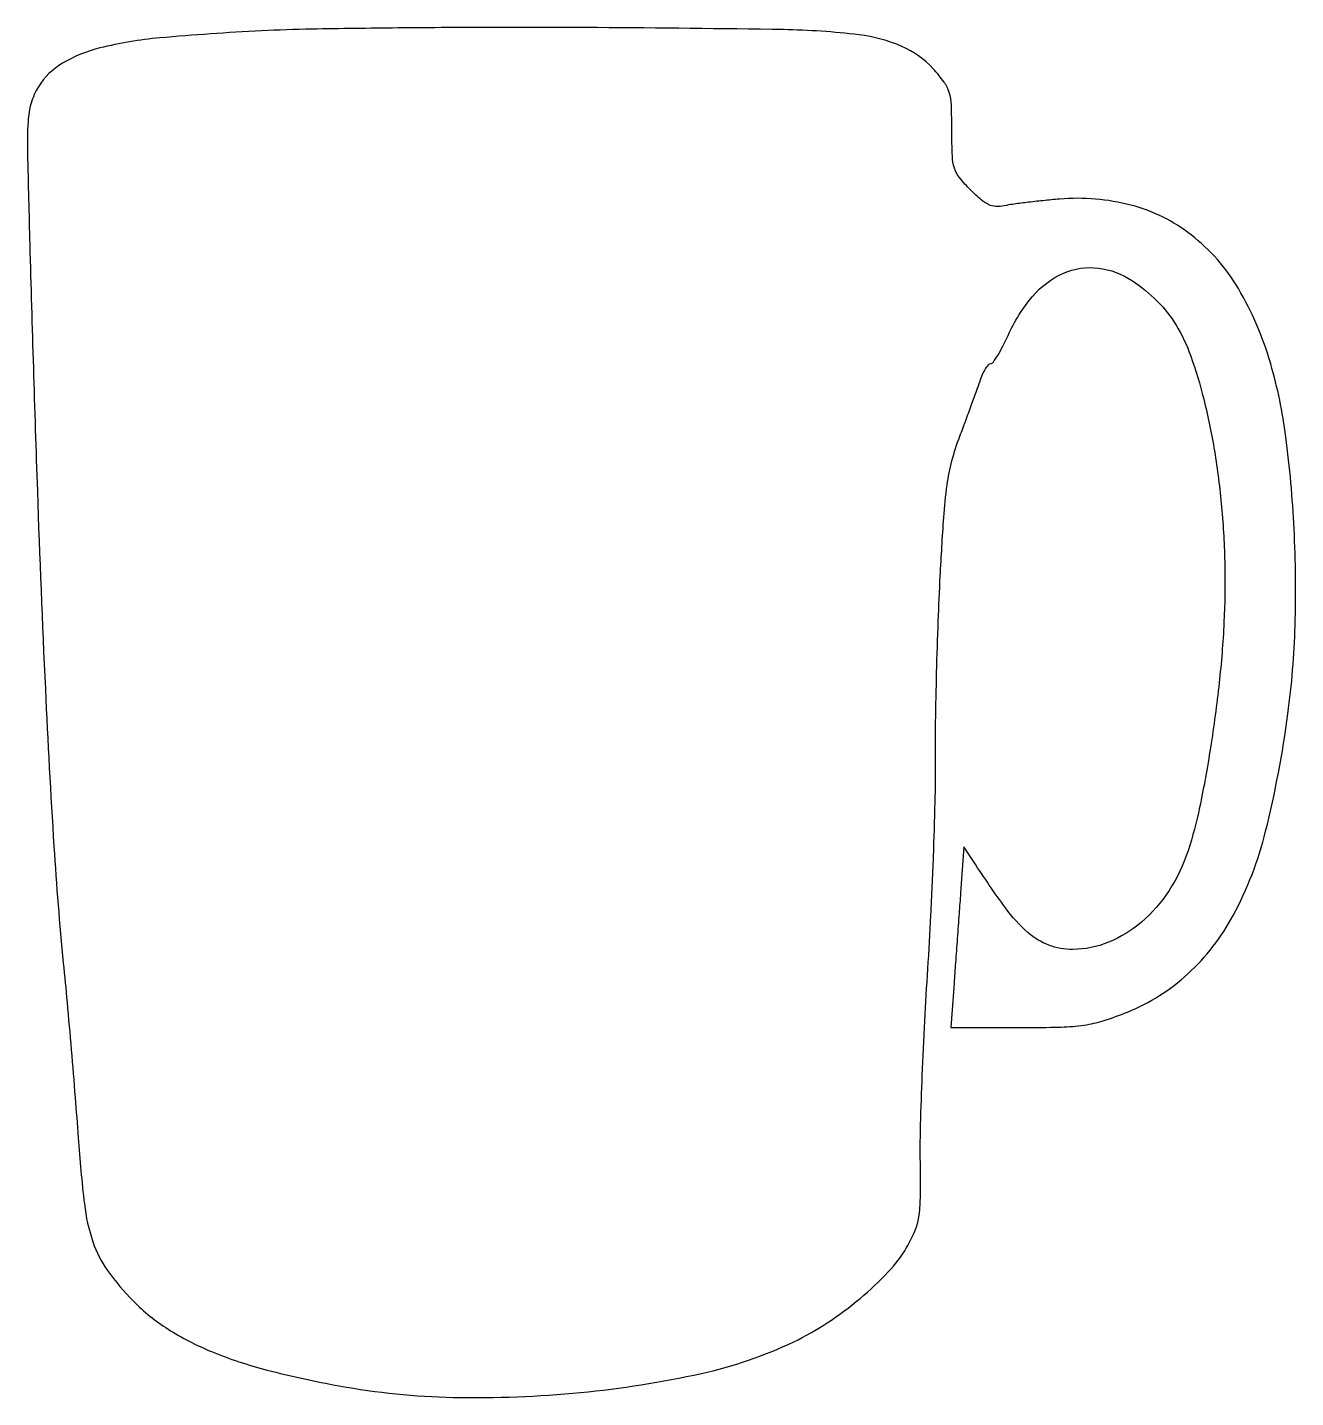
# Model space of a CAD drawing. Extents: x 0 to 236, y 1 to 256.
import ezdxf

# ---------------------------------------------------------------- set-up
doc = ezdxf.new("R2010")
doc.units = 0

msp = doc.modelspace()

# ---------------------------------------------------------------- linework, layer by layer
msp.add_lwpolyline([(43.5, 254.913881, 0.009168), (24.573137, 253.600808, 0.039529), (13.455933, 251.731144, 0.071287), (6.477566, 248.879207, 0.122335), (2.007251, 244.511732, 0.067654), (0.661385, 241.485559, 0.057226), (0.071738, 238.030732, 0.019259), (-0.024218, 232.109652, 0.001285), (0.398195, 215.134694, 0.001657), (1.808256, 169.313811, 0.003155), (3.296908, 132.474112, 0.003857), (4.891648, 103.192942, 0.009218), (6.642978, 81.5, -0.002287), (7.336021, 74.181851, -0.001313), (8.108029, 65.353125, -0.001311), (8.837283, 56.476684, -0.002188), (9.398892, 49, 0.011681), (10.559498, 36.684301, 0.052189), (12.151602, 29.617889, 0.073876), (14.887239, 24.277099, 0.039378), (19.677159, 18.585345, 0.057287), (26.127581, 13.389774, 0.043435), (34.206133, 9.216804, 0.034784), (44.550436, 5.783713, 0.017478), (58, 2.833263, 0.040212), (79.208685, 0.692067, 0.029231), (102.91835, 1.598389, 0.029771), (125.37722, 5.134719, 0.05746), (142.568108, 11.032505, 0.034538), (148.775816, 14.540263, 0.027909), (154.921863, 19.108503, 0.02875), (160.174045, 24.025748, 0.057751), (163.585817, 28.556224, 0.032844), (165.103771, 31.586225, 0.061936), (165.845375, 34.214141, 0.0355), (166.132647, 37.780941, 0.004881), (166.129926, 45.238626, -0.00941), (166.183902, 51.448165, -0.003092), (166.491794, 60.58185, -0.003079), (166.958644, 70.714889, -0.003481), (167.534356, 80.435087, 0.004149), (168.111214, 90.400387, 0.0032), (168.58058, 101.277807, 0.003235), (168.888334, 111.447158, 0.007727), (168.951253, 119, -0.005482), (168.979261, 126.292065, -0.002729), (169.166432, 135.528125, -0.002708), (169.464425, 145.095291, -0.00398), (169.838809, 153.5, -0.00364), (170.489015, 164.368202, -0.018109), (171.119242, 170.450419, -0.029816), (172.023663, 174.933253, -0.025863), (173.488581, 179.5, 0.001471), (174.584332, 182.418351, 0.001391), (175.68384, 185.398438, 0.001381), (176.642719, 188.042403, 0.004865), (177.237979, 189.75, -0.022946), (177.723066, 190.994846, -0.032712), (178.273776, 192.045312, -0.034203), (178.812582, 192.805424, -0.225136), (179.22281, 193, 0.244206), (179.678182, 193.236515, 0.015295), (180.537606, 194.542188, 0.019784), (181.490749, 196.238277, 0.013176), (182.452787, 198.25, -0.070464), (187.002625, 205.500456, -0.114588), (192.799567, 209.830144, -0.134515), (199.221032, 210.77377, -0.117159), (205.610453, 208.406816, -0.049696), (210.265973, 204.585214, -0.060457), (213.737725, 200.142966, -0.050617), (216.462447, 194.377175, -0.023249), (218.872166, 186.413297, -0.021519), (220.872491, 176.75884, -0.017716), (222.193071, 166.320301, -0.017312), (222.795156, 155.540244, -0.017871), (222.639566, 144.858492, -0.014723), (221.740758, 133.611751, -0.011757), (220.13135, 121.555382, -0.011941), (218.108893, 110.447461, -0.028865), (215.950444, 102.388654, -0.062781), (212.424026, 94.990546, -0.073297), (207.316526, 89.126313, -0.079773), (201.143069, 85.352203, -0.096717), (194.5, 84.028551, -0.09069), (190.035926, 84.827238, -0.091747), (186.163781, 87.153091, -0.054454), (181.976564, 91.756324, -0.012908), (176.079597, 100.311634), (174.246822, 103.123267), (173.623411, 94.561634, 0.000029), (173.341371, 90.685086, 0.000018), (173.007427, 86.089155, 0.000018), (172.675902, 81.522046, 0.000031), (172.401871, 77.741872), (171.803742, 69.483745), (184.651871, 69.491872, 0.005868), (192.351668, 69.587112, 0.029823), (196.623325, 69.945627, 0.041256), (200.169209, 70.760275, 0.018309), (204.68977, 72.384356, 0.091215), (215.935134, 79.488731, 0.083125), (224.348934, 90.339765, 0.06277), (230.39456, 106.00519, 0.027654), (234.544966, 127.863644, 0.025764), (235.872229, 144.247847, 0.019634), (235.693149, 162.250461, 0.020026), (234.160098, 179.38052, 0.037805), (231.339215, 192.955847, 0.062963), (225.3159, 206.959076, 0.094363), (216.562641, 216.936334, 0.102207), (205.322048, 222.488376, 0.085511), (192.039956, 223.612929, 0.004229), (188.952634, 223.319994, 0.0044), (185.911138, 222.978352, 0.00424), (183.286314, 222.63749, 0.019115), (181.763917, 222.366992, -0.067066), (180.211399, 222.242311, -0.096082), (178.875499, 222.576842, -0.067793), (177.448732, 223.496041, -0.019426), (175.513917, 225.286083, -0.026197), (173.422905, 227.608491, -0.093857), (172.481266, 229.359236, -0.067359), (172.089036, 231.619973, -0.009318), (172, 236.397119, 0.009972), (171.905741, 241.122957, 0.064263), (171.506754, 243.472137, 0.085298), (170.56112, 245.348735, 0.024444), (168.491556, 247.877667, 0.108378), (162.690867, 252.020324, 0.070795), (154.720177, 254.16549, 0.026428), (140.651414, 255.133596, 0.002485), (106, 255.510999, 0.001902), (87.333586, 255.550507, 0.001966), (68.871875, 255.446733, 0.001896), (52.882039, 255.233314, 0.008448)], format="xyb", close=True)

doc.saveas('drawing.dxf')
